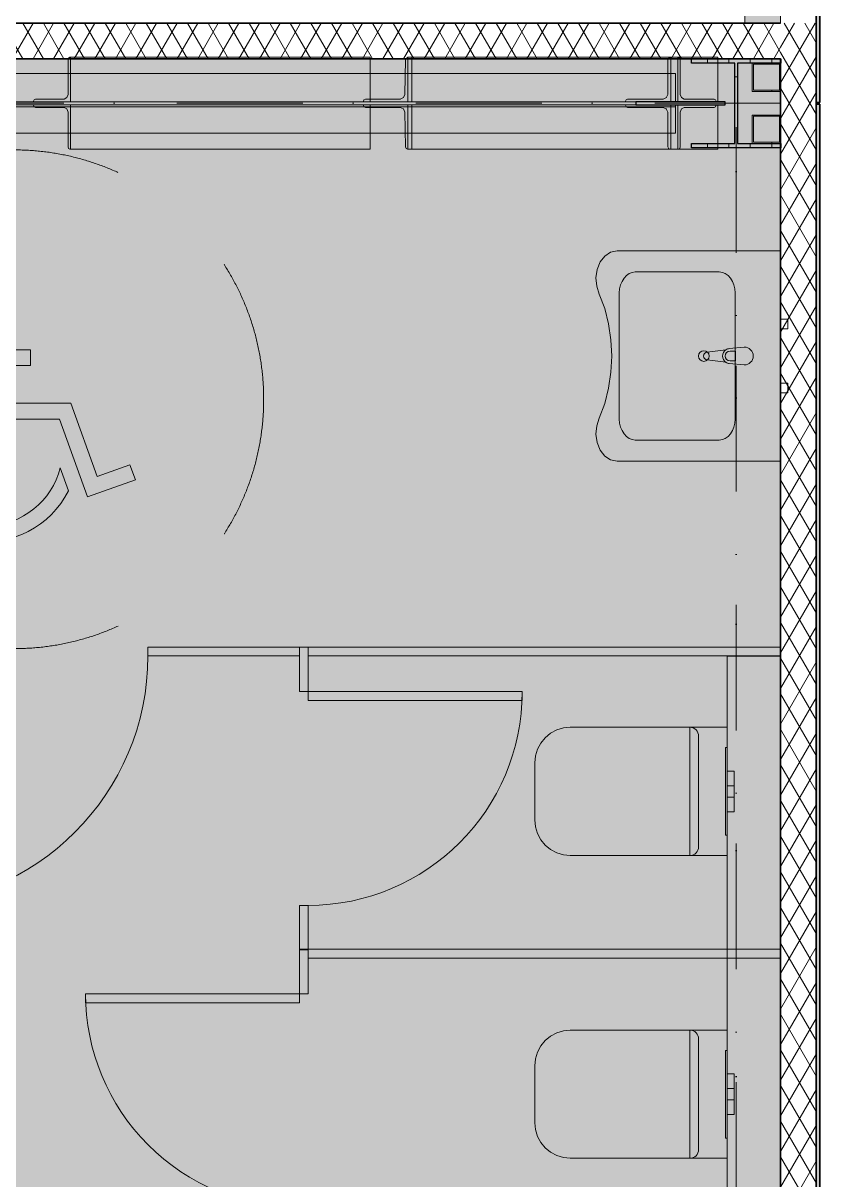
# Model space of a CAD drawing. Header units: millimetres. Extents: x -10605 to 104127, y -15987 to 52426.
# Drawn here: x 96000 to 98235, y 24978 to 28225 of the extents above; entities that cross this region are included whole.
import ezdxf
from ezdxf.enums import TextEntityAlignment as Align

# ---------------------------------------------------------------- set-up
doc = ezdxf.new("R2010")
doc.units = ezdxf.units.MM
doc.header["$MEASUREMENT"] = 0
for name, pattern in [('Dot & Dashed', [670.277762, 352.777767, -176.388884, 0, -141.111112]), ('strich_line', [800, 400, -400]), ('Крупный пунктир', [634.99999, 0, -634.99999])]:
    doc.linetypes.add(name, pattern=pattern)
for name, color, linetype, lineweight in [('0_Ном._пера__100', 7, 'Continuous', 9), ('Металлический каркас здания_Ном._пера__98', 7, 'Continuous', 25), ('Металлический каркас здания_Ном._пера__99', 7, 'Continuous', 15), ('Оси_Ном._пера__200', 7, 'Continuous', 0), ('Паспорта Зон Archicad_Ном._пера__100', 7, 'Continuous', 9), ('Сантехника_Ном._пера__100', 7, 'Continuous', 9), ('Сантехника_Ном._пера__200', 7, 'Continuous', 0), ('Стены _Ном._пера__97', 7, 'Continuous', 35), ('Фасадные панели_Ном._пера__200', 7, 'Continuous', 0), ('Фасадные панели_Ном._пера__97', 7, 'Continuous', 35)]:
    doc.layers.add(name, color=color, linetype=linetype, lineweight=lineweight)
for name, color, linetype in [('Зоны', 7, 'Continuous'), ('Металлический каркас здания', 7, 'Continuous'), ('Морозильные камеры', 7, 'Continuous'), ('Оси', 7, 'Continuous'), ('Сантехника', 7, 'Continuous'), ('Стены', 7, 'Continuous'), ('Фасадные панели', 7, 'Continuous')]:
    doc.layers.add(name, color=color, linetype=linetype)
for name, color, linetype, lineweight, true_color in [('Зоны_Ном._пера__4', 7, 'Continuous', 20, 0xc2029d21), ('Металлический каркас здания_Ном._пера__51', 7, 'Continuous', 20, 0xc2002000), ('Металлический каркас здания_Ном._пера__53', 7, 'Continuous', 0, 0xc2006200), ('Морозильные камеры_Ном._пера__6', 7, 'Continuous', 13, 0xc23fa3ff)]:
    doc.layers.add(name, color=color, linetype=linetype, lineweight=lineweight, true_color=true_color)
doc.styles.add('РЎР“Р•РќР•Р\xa0РР\xa0_РЎРўРР›Р¬_1', font='arial.ttf')
pattern_1 = [(90, (0, 0), (-60, 0), [])]
pattern_2 = [(60, (0, 0), (-43.30127, 25), []), (120, (0, 0), (43.30127, 25), [])]

# ---------------------------------------------------------------- blocks, each defined once
blk = doc.blocks.new('Колонна SHS ГК 27')
at = {"layer": 'Металлический каркас здания_Ном._пера__99', "linetype": 'Continuous', "lineweight": 0, "true_color": 0xffffff}
h = blk.add_hatch(dxfattribs=at)
h.set_pattern_fill('Barabбs_tйglakц_бllу', style=0, pattern_type=2)
h.set_pattern_definition(pattern_1)
h.paths.add_polyline_path([(-40, -40), (40, -40), (40, 40), (-40, 40)])
h.paths.add_polyline_path([(-36.4, -36.4), (-36.4, 36.4), (36.4, 36.4), (36.4, -36.4)], flags=0)
at = {"layer": 'Металлический каркас здания_Ном._пера__99', "color": 7, "linetype": 'Continuous', "lineweight": 15}
for p, q in [((40, 40), (-40, 40)), ((-40, 40), (-40, -40)), ((-36.4, -36.4), (-36.4, 36.4)), ((-36.4, 36.4), (36.4, 36.4)), ((36.4, 36.4), (36.4, -36.4)), ((40, -40), (40, 40)), ((-40, -40), (40, -40)), ((36.4, -36.4), (-36.4, -36.4))]:
    blk.add_line(p, q, dxfattribs=at)
blk = doc.blocks.new('СУ М_99_31', base_point=(95547.5, 21904))
at = {"layer": 'Зоны_Ном._пера__4', "linetype": 'Continuous', "lineweight": 0, "true_color": 0x002708}
blk.add_hatch(color=98, dxfattribs=at).paths.add_polyline_path([(98125, 22225), (98125, 23825), (96695, 23825), (96695, 23925), (98125, 23925), (98125, 28125), (93875, 28125), (93875, 23925), (95495, 23925), (95495, 23825), (93875, 23825), (93875, 22225)])
at = {"layer": 'Паспорта Зон Archicad_Ном._пера__100', "color": 7, "lineweight": 9, "style": 'РЎР“Р•РќР•Р\xa0РР\xa0_РЎРўРР›Р¬_1'}
for tag, p in [('ROOM_NUMBER', (95588.7, 23275.6)), ('ROOM_AREA', (97178.1, 22510.3))]:
    blk.add_attdef(tag, text='', height=300, dxfattribs=at).set_placement(p, align=Align.MIDDLE_CENTER)
blk = doc.blocks.new('Перекрытие_61', base_point=(97719.2, 27996))
at = {"layer": 'Металлический каркас здания_Ном._пера__98', "color": 7, "linetype": 'Continuous', "lineweight": 25, "flags": 128}
blk.add_lwpolyline([(97719.2, 27996), (97969.2, 27996), (97969.2, 28004), (97719.2, 28004)], close=True, dxfattribs=at)
blk = doc.blocks.new('Перекрытие_73', base_point=(98125, 23925))
at = {"linetype": 'Continuous', "lineweight": 0, "true_color": 0xffffff}
blk.add_hatch(color=7, dxfattribs=at).paths.add_polyline_path([(98125, 23925), (98125, 26448.4), (97975, 26448.4), (97975, 23925)])
at = {"layer": '0_Ном._пера__100', "color": 7, "linetype": 'Continuous', "lineweight": 9, "flags": 128}
blk.add_lwpolyline([(98125, 23925), (97975, 23925), (97975, 26448.4), (98125, 26448.4)], close=True, dxfattribs=at)
blk = doc.blocks.new('Стена_109', base_point=(98125, 28125))
at = {"layer": 'Стены', "linetype": 'Continuous', "lineweight": 0, "true_color": 0x000000}
h = blk.add_hatch(dxfattribs=at)
h.set_pattern_fill('Batt_Insulation__3_', color=18, style=0, pattern_type=2)
h.set_pattern_definition(pattern_2)
h.paths.add_polyline_path([(92860.4, 28125), (98125, 28125), (98125, 28225), (92860.4, 28225)])
at = {"layer": 'Стены _Ном._пера__97', "color": 7, "linetype": 'Continuous', "lineweight": 35, "flags": 128}
for points in [[(98125, 28225), (92860.4, 28225)], [(93875, 28125), (98125, 28125)]]:
    blk.add_lwpolyline(points, dxfattribs=at)
blk = doc.blocks.new('Стена_118', base_point=(98125, 28225))
at = {"layer": 'Морозильные камеры', "linetype": 'Continuous', "lineweight": 0, "true_color": 0x000000}
h = blk.add_hatch(dxfattribs=at)
h.set_pattern_fill('Styrofoam_SM_Insulation__3_', color=18, style=0, pattern_type=2)
h.set_pattern_definition([(90, (0, 0), (-51.961524, 0), [30, -60]), (90, (-25.98, 45), (-51.961524, 0), [30, -60]), (150, (-1e-14, 30), (25.980762, 45), [30, -60]), (150, (-51.96, 30), (25.980762, 45), [30, -60]), (210, (0, 0), (-25.980762, 45), [30, -60]), (210, (-51.96, -2e-14), (-25.980762, 45), [30, -60])])
h.paths.add_polyline_path([(98125, 28225), (98125, 33825.1), (98025, 33825.1), (98025, 28225)])
at = {"layer": 'Морозильные камеры_Ном._пера__6', "color": 161, "linetype": 'Continuous', "lineweight": 13, "true_color": 0x3fa3ff, "flags": 128}
for points in [[(98025, 33825.1), (98025, 28225)], [(98125, 28225), (98125, 33825.1)], [(98025, 28225), (98125, 28225)]]:
    blk.add_lwpolyline(points, dxfattribs=at)
blk = doc.blocks.new('Стена_301', base_point=(98225, 33997.5))
at = {"layer": 'Фасадные панели_Ном._пера__200', "color": 7, "linetype": 'Continuous', "lineweight": 0, "flags": 128}
for points in [[(98225, 33997.5), (98225, 28002.5)], [(98235, 28002.5), (98235, 33997.5)], [(98225, 28002.5), (98235, 28002.5)]]:
    blk.add_lwpolyline(points, dxfattribs=at)
blk = doc.blocks.new('Стена_302', base_point=(98225, 33997.5))
at = {"layer": 'Фасадные панели', "linetype": 'Continuous', "lineweight": 0, "true_color": 0xffffff}
blk.add_hatch(color=7, dxfattribs=at).paths.add_polyline_path([(98225, 33997.5), (98225, 28002.5), (98235, 28002.5), (98235, 33997.5)])
at = {"layer": 'Фасадные панели_Ном._пера__97', "color": 7, "linetype": 'Continuous', "lineweight": 35, "flags": 128}
for points in [[(98225, 33997.5), (98225, 28002.5)], [(98235, 28002.5), (98235, 33997.5)], [(98225, 28002.5), (98235, 28002.5)]]:
    blk.add_lwpolyline(points, dxfattribs=at)
blk = doc.blocks.new('Стена_303', base_point=(98225, 22002.5))
at = {"layer": 'Фасадные панели_Ном._пера__200', "color": 7, "linetype": 'Continuous', "lineweight": 0, "flags": 128}
for points in [[(98235, 27997.5), (98225, 27997.5)], [(98225, 27997.5), (98225, 22002.5)], [(98235, 22002.5), (98235, 27997.5)]]:
    blk.add_lwpolyline(points, dxfattribs=at)
blk = doc.blocks.new('Стена_304', base_point=(98225, 22002.5))
at = {"layer": 'Фасадные панели', "linetype": 'Continuous', "lineweight": 0, "true_color": 0xffffff}
blk.add_hatch(color=7, dxfattribs=at).paths.add_polyline_path([(98235, 22002.5), (98235, 27997.5), (98225, 27997.5), (98225, 22002.5)])
at = {"layer": 'Фасадные панели_Ном._пера__97', "color": 7, "linetype": 'Continuous', "lineweight": 35, "flags": 128}
for points in [[(98235, 27997.5), (98225, 27997.5)], [(98225, 27997.5), (98225, 22002.5)], [(98235, 22002.5), (98235, 27997.5)]]:
    blk.add_lwpolyline(points, dxfattribs=at)
blk = doc.blocks.new('Колонна Универсальная 27')
at = {"layer": 'Металлический каркас здания_Ном._пера__98', "linetype": 'Continuous', "lineweight": 0, "true_color": 0xffffff}
h = blk.add_hatch(dxfattribs=at)
h.set_pattern_fill('Barabбs_tйglakц_бllу', style=0, pattern_type=2)
h.set_pattern_definition(pattern_1)
h.paths.add_polyline_path([(-125, -125), (125, -125), (125, -113), (4, -113), (4, 113), (125, 113), (125, 125), (-125, 125), (-125, 113), (-4, 113), (-4, -113), (-125, -113)])
at = {"layer": 'Металлический каркас здания_Ном._пера__98', "color": 7, "linetype": 'Continuous', "lineweight": 25}
for p, q in [((125, 125), (-125, 125)), ((-125, 125), (-125, 113)), ((-125, 113), (-4, 113)), ((-4, 113), (-4, -113)), ((4, -113), (4, 113)), ((4, 113), (125, 113)), ((125, 113), (125, 125)), ((-4, -113), (-125, -113)), ((-125, -113), (-125, -125)), ((-125, -125), (125, -125)), ((125, -113), (4, -113)), ((125, -125), (125, -113))]:
    blk.add_line(p, q, dxfattribs=at)
blk = doc.blocks.new('Стандартный Маркер Сетки_3')
at = {"layer": 'Оси_Ном._пера__200', "color": 7, "linetype": 'Dot & Dashed', "lineweight": 0}
for q in [(107930.4, 0), (0, 0)]:
    blk.add_line((0, 0), q, dxfattribs=at)
at = {"layer": 'Оси_Ном._пера__200', "color": 7, "lineweight": 0, "style": 'РЎР“Р•РќР•Р\xa0РР\xa0_РЎРўРР›Р¬_1'}
blk.add_attdef('AC_MarkerText_1', text='', height=300, dxfattribs=at).set_placement((108330.4, 150), align=Align.TOP_CENTER)
blk = doc.blocks.new('Двутавp К 26020-83 27_4')
at = {"layer": 'Металлический каркас здания_Ном._пера__98', "color": 7, "linetype": 'Крупный пунктир', "lineweight": 25}
blk.add_line((0, 0), (39750, 0), dxfattribs=at)
blk = doc.blocks.new('Знак Инвалид 27')
at = {"layer": 'Сантехника_Ном._пера__200', "color": 7, "linetype": 'strich_line', "lineweight": 0, "flags": 128}
blk.add_lwpolyline([(1400, 700, 1), (0, 700, 1)], format="xyb", close=True, dxfattribs=at)
at = {"layer": 'Сантехника_Ном._пера__200', "color": 7, "linetype": 'Continuous', "lineweight": 0, "flags": 128}
for points in [[(525.3, 1025.7), (555.9, 644.4), (827.6, 644.4), (905.7, 426.2), (1040, 474.3), (1025, 516.1), (932.6, 483), (858.9, 688.9), (596.9, 688.9), (588.5, 794.5), (746.3, 794.5), (746.3, 838.9), (584.9, 838.9), (576.1, 949.4, 3.065684)], [(852.4, 443.3), (829.3, 508, -1.473184), (503.5, 741.5), (499.6, 790.5, 1.373115)]]:
    blk.add_lwpolyline(points, format="xyb", close=True, dxfattribs=at)
blk = doc.blocks.new('Умывальник 27')
at = {"layer": 'Сантехника_Ном._пера__100', "color": 7, "linetype": 'Continuous', "lineweight": 9}
for p, q in [((-188.4, -128.5), (-199.4, -131.2)), ((-177, -127.5), (-188.4, -128.5)), ((177, -127.5), (-177, -127.5)), ((-13.6, -141.8), (-13.6, -126.9)), ((-13.6, -126.9), (13.6, -126.9)), ((13.6, -126.9), (13.6, -141.8)), ((188.4, -128.5), (177, -127.5)), ((199.4, -131.2), (188.4, -128.5)), ((-231.2, -155.2), (-234.7, -163.5)), ((-225.7, -147.6), (-231.2, -155.2)), ((-218.3, -140.8), (-225.7, -147.6)), ((-209.5, -135.3), (-218.3, -140.8)), ((-199.4, -131.2), (-209.5, -135.3)), ((209.5, -135.3), (199.4, -131.2)), ((218.3, -140.8), (209.5, -135.3)), ((225.7, -147.6), (218.3, -140.8)), ((231.2, -155.2), (225.7, -147.6)), ((234.7, -163.5), (231.2, -155.2)), ((-234.7, -163.5), (-236, -172.1)), ((-236, -172.1), (-236, -408)), ((236, -172.1), (234.7, -163.5)), ((236, -408), (236, -172.1)), ((-236, -408), (-234.7, -416.6)), ((-234.7, -416.6), (-231.2, -424.9)), ((231.2, -424.9), (234.7, -416.6)), ((234.7, -416.6), (236, -408)), ((-231.2, -424.9), (-225.7, -432.6)), ((-225.7, -432.6), (-218.3, -439.3)), ((-218.3, -439.3), (-209.5, -444.8)), ((-209.5, -444.8), (-199.4, -449)), ((-199.4, -449), (-188.4, -451.6)), ((-188.4, -451.6), (-177, -452.6)), ((-177, -452.6), (177, -452.6)), ((177, -452.6), (188.4, -451.6)), ((188.4, -451.6), (199.4, -449)), ((199.4, -449), (209.5, -444.8)), ((209.5, -444.8), (218.3, -439.3)), ((218.3, -439.3), (225.7, -432.6)), ((225.7, -432.6), (231.2, -424.9))]:
    blk.add_line(p, q, dxfattribs=at)
at = {"layer": 'Сантехника_Ном._пера__100', "color": 7, "linetype": 'Continuous', "lineweight": 9, "flags": 128}
for points in [[(174, -508.7), (195.8, -516.1), (219.6, -518.2), (243.1, -514.8), (264.1, -506.1), (280.7, -493.1), (291.3, -476.9), (295, -459), (295, 0), (-295, 0), (-295, -459), (-291.3, -476.9), (-280.7, -493.1), (-264.1, -506.1), (-243.1, -514.8), (-219.6, -518.2), (-195.8, -516.1), (-174, -508.7), (-133.1, -493.6), (-90, -482.7), (-45.4, -476.1), (0, -473.9), (45.4, -476.1), (90, -482.7), (133.1, -493.6)], [(-103.5, 0), (-76.5, 0), (-76.5, 20), (-103.5, 20)], [(76.5, 0), (103.5, 0), (103.5, 20), (76.5, 20)]]:
    blk.add_lwpolyline(points, close=True, dxfattribs=at)
blk.add_lwpolyline([(-25, -102), (-21, -144, 0.12102), (-17.7, -153.5), (-11.1, -206.4, 0.882566), (11.1, -206.4), (17.7, -153.5, 0.12102), (21, -144), (25, -102, 1)], format="xyb", close=True, dxfattribs=at)
at = {"layer": 'Сантехника_Ном._пера__100', "color": 7, "linetype": 'Continuous', "lineweight": 9}
blk.add_circle((0, -215.6), 15, dxfattribs=at)
for centre, radius, start, end in [((0, -142.1), 21.1, 212.771, 327.229), ((0, -141.8), 13.6, 180, 0)]:
    blk.add_arc(centre, radius, start, end, dxfattribs=at)
blk = doc.blocks.new('Кабинка Сантехническая 27_2')
at = {"layer": 'Сантехника_Ном._пера__100', "color": 7, "linetype": 'Continuous', "lineweight": 9, "flags": 128}
for points in [[(425, 0), (425, 25), (0, 25), (0, 0)], [(425, 0), (425, -700), (450, -700), (450, 0)], [(1549.9, 0), (1549.9, 25), (1125, 25), (1125, 0)]]:
    blk.add_lwpolyline(points, close=True, dxfattribs=at)
at = {"layer": 'Сантехника_Ном._пера__100', "color": 7, "linetype": 'Continuous', "lineweight": 9}
blk.add_arc((425, 0), 700, 270, 0, dxfattribs=at)
blk = doc.blocks.new('Кабинка Сантехническая 27')
at = {"layer": 'Сантехника_Ном._пера__100', "color": 7, "linetype": 'Continuous', "lineweight": 9}
for p, q in [((850, 25), (725, 25)), ((725, 25), (725, 0)), ((725, 0), (850, 0)), ((975, 25), (850, 25)), ((850, 0), (975, 0)), ((975, 0), (975, 25))]:
    blk.add_line(p, q, dxfattribs=at)
at = {"layer": 'Сантехника_Ном._пера__100', "color": 7, "linetype": 'Continuous', "lineweight": 9, "flags": 128}
for points in [[(25, 1350), (0, 1350), (0, 25), (25, 25)], [(862.5, 1350), (837.5, 1350), (837.5, 25), (862.5, 25)], [(125, 0), (125, 25), (0, 25), (0, 0)], [(125, 0), (125, -600), (150, -600), (150, 0)], [(975, 0), (975, -600), (1000, -600), (1000, 0)], [(1700, 0), (1700, 25), (1575, 25), (1575, 0)]]:
    blk.add_lwpolyline(points, close=True, dxfattribs=at)
at = {"layer": 'Сантехника_Ном._пера__100', "color": 7, "linetype": 'Continuous', "lineweight": 9}
for centre in [(125, 0), (975, 0)]:
    blk.add_arc(centre, 600, 270, 0, dxfattribs=at)
blk = doc.blocks.new('Кабинка Сантехническая 27_3')
at = {"layer": 'Сантехника_Ном._пера__100', "color": 7, "linetype": 'Continuous', "lineweight": 9, "flags": 128}
for points in [[(25, 1350.1), (0, 1350.1), (0, 25), (25, 25)], [(150, 25), (150, 625), (125, 625), (125, 25)], [(125, 0), (125, 25), (0, 25), (0, 0)], [(850, 0), (850, 25), (725, 25), (725, 0)]]:
    blk.add_lwpolyline(points, close=True, dxfattribs=at)
at = {"layer": 'Сантехника_Ном._пера__100', "color": 7, "linetype": 'Continuous', "lineweight": 9}
blk.add_arc((125, 25), 600, 0, 90, dxfattribs=at)
blk = doc.blocks.new('Морф_323')
at = {"layer": 'Металлический каркас здания_Ном._пера__99', "color": 7, "linetype": 'Continuous', "lineweight": 15, "flags": 128}
for points in [[(97830.2, 27996), (94170.3, 27996)], [(94170.3, 27996), (94170.3, 27995.6), (94170.3, 27991.6)], [(94170.3, 27990), (94170.3, 27995.6)], [(94170.3, 27991.6), (94170.3, 27990)], [(94170.3, 27991.5), (94170.3, 27979.1), (94170.3, 27921.5), (94170.3, 27917.6)], [(97830.2, 27996), (97830.2, 27995.5), (97830.2, 27991.6)], [(97830.2, 27991.6), (97830.2, 27990)], [(94170.3, 27990), (94170.3, 27986.8)], [(97830.2, 27990), (94170.3, 27990)], [(94170.3, 27986.8), (94170.3, 27979.1), (94170.3, 27918)], [(97830.2, 27990), (97830.2, 27986.8)], [(97830.2, 27986.8), (97830.2, 27979), (97830.2, 27921.5), (97830.2, 27917.6)], [(94170.3, 27917.6), (94170.3, 27916.1), (94170.3, 27916)], [(94170.3, 27916), (97830.2, 27916)], [(97830.2, 27917.6), (97830.2, 27916)]]:
    blk.add_lwpolyline(points, dxfattribs=at)
blk = doc.blocks.new('Морф_324')
at = {"layer": 'Металлический каркас здания_Ном._пера__99', "color": 7, "linetype": 'Continuous', "lineweight": 15, "flags": 128}
for points in [[(96029.1, 27996), (96132.6, 27996)], [(96030.7, 27989.9), (96029.1, 27994.5), (96029.1, 27996)], [(96132.6, 27996), (96973.2, 27996)], [(96132.6, 27996), (96132.6, 27871)], [(96973.2, 27996), (96973.2, 27871)], [(96122.8, 27984.2), (96115.2, 27988), (96034.5, 27988), (96030.7, 27989.9)], [(96127.6, 27872.9), (96126, 27877.5), (96126, 27975), (96122.8, 27984.2)], [(96132.6, 27871), (96131.4, 27871), (96127.6, 27872.9)], [(96132.6, 27871), (96973.2, 27871)]]:
    blk.add_lwpolyline(points, dxfattribs=at)
blk = doc.blocks.new('Морф_325')
at = {"layer": 'Металлический каркас здания_Ном._пера__99', "color": 7, "linetype": 'Continuous', "lineweight": 15, "flags": 128}
for points in [[(97836.7, 27996), (97090.2, 27996)], [(97090.2, 27996), (97090.2, 27871)], [(97943.9, 27996), (97836.7, 27996)], [(97836.7, 27996), (97836.7, 27871)], [(97942.3, 27989.9), (97943.9, 27994.5), (97943.9, 27996)], [(97841.9, 27872.9), (97843.6, 27877.5), (97843.6, 27975), (97846.8, 27984.2)], [(97846.8, 27984.2), (97854.7, 27988), (97938.3, 27988), (97942.3, 27989.9)], [(97836.7, 27871), (97090.2, 27871)], [(97836.7, 27871), (97838, 27871), (97841.9, 27872.9)]]:
    blk.add_lwpolyline(points, dxfattribs=at)
blk = doc.blocks.new('Морф_326')
at = {"layer": 'Металлический каркас здания_Ном._пера__53', "linetype": 'Continuous', "lineweight": 0, "true_color": 0x006200}
blk.add_hatch(color=98, dxfattribs=at).paths.add_polyline_path([(97816.6, 27996), (97689.8, 27996), (97689.8, 27994.7), (97689.7, 27994.5), (97691.4, 27990.6), (97691.4, 27989.9), (97695.4, 27988.3), (97696.1, 27988), (97711.7, 27988), (97795.2, 27988), (97803.1, 27984.8), (97804.6, 27984.2), (97805.2, 27982.8), (97808.5, 27975), (97808.8, 27960.2), (97808.8, 27877.5), (97810.4, 27873.6), (97810.7, 27872.9), (97814.6, 27871.3), (97815.1, 27871), (97815.3, 27871), (97816.6, 27871)])
at = {"layer": 'Металлический каркас здания_Ном._пера__51', "color": 98, "linetype": 'Continuous', "lineweight": 20, "true_color": 0x002000}
for q in [(97689.8, 27996), (97816.6, 27871)]:
    blk.add_line((97816.6, 27996), q, dxfattribs=at)
at = {"layer": 'Металлический каркас здания_Ном._пера__51', "color": 98, "linetype": 'Continuous', "lineweight": 20, "true_color": 0x002000, "flags": 128}
for points in [[(97689.8, 27996), (97689.8, 27994.7), (97689.7, 27994.5)], [(97689.7, 27994.5), (97691.4, 27990.6), (97691.4, 27989.9)], [(97691.4, 27989.9), (97695.4, 27988.3), (97696.1, 27988), (97711.7, 27988), (97795.2, 27988), (97803.1, 27984.8), (97804.6, 27984.2)], [(97804.6, 27984.2), (97805.2, 27982.8), (97808.5, 27975), (97808.8, 27960.2), (97808.8, 27877.5), (97810.4, 27873.6), (97810.7, 27872.9)], [(97810.7, 27872.9), (97814.6, 27871.3), (97815.1, 27871), (97815.3, 27871), (97816.6, 27871)]]:
    blk.add_lwpolyline(points, dxfattribs=at)
at = {"layer": 'Металлический каркас здания_Ном._пера__99', "color": 7, "linetype": 'Continuous', "lineweight": 15, "flags": 128}
for points in [[(96955.6, 27989.9), (96955.2, 27994.6), (96955.6, 27996)], [(96955.6, 27996), (97078.8, 27996)], [(97078.8, 27996), (97816.6, 27996)], [(97078.8, 27996), (97078.8, 27871)], [(97816.6, 27996), (97948.8, 27996)], [(97948.8, 27996), (97948.8, 27871)], [(97067.2, 27984.2), (97058, 27988.1), (96960.2, 27988), (96955.6, 27989.9)], [(96960.2, 27988), (97058.2, 27988)], [(97074.9, 27872.9), (97072.9, 27877.5), (97071.1, 27975.1), (97067.2, 27984.2)], [(97696.1, 27988), (97795.3, 27988)], [(97078.8, 27871), (97077.8, 27871.1), (97074.9, 27872.9)], [(97078.8, 27871), (97816.6, 27871)], [(97816.6, 27871), (97948.8, 27871)]]:
    blk.add_lwpolyline(points, dxfattribs=at)
blk = doc.blocks.new('Морф_327')
at = {"layer": 'Металлический каркас здания_Ном._пера__99', "color": 7, "linetype": 'Continuous', "lineweight": 15, "flags": 128}
for points in [[(96127.6, 28127.1), (96126, 28122.5), (96126, 28025), (96122.8, 28015.8)], [(96132.6, 28129), (96131.4, 28129), (96127.6, 28127.1)], [(96132.6, 28004), (96132.6, 28129)], [(96132.6, 28129), (96973.2, 28129)], [(96973.2, 28004), (96973.2, 28129)], [(96030.7, 28010.1), (96029.1, 28005.5), (96029.1, 28004)], [(96029.1, 28004), (96132.6, 28004)], [(96122.8, 28015.8), (96115.2, 28012), (96034.5, 28012), (96030.7, 28010.1)], [(96132.6, 28004), (96973.2, 28004)]]:
    blk.add_lwpolyline(points, dxfattribs=at)
blk = doc.blocks.new('Морф_328')
at = {"layer": 'Металлический каркас здания_Ном._пера__99', "color": 7, "linetype": 'Continuous', "lineweight": 15, "flags": 128}
for points in [[(97090.2, 28004), (97090.2, 28129)], [(97836.7, 28129), (97090.2, 28129)], [(97836.7, 28129), (97838, 28129), (97841.9, 28127.1)], [(97836.7, 28004), (97836.7, 28129)], [(97841.9, 28127.1), (97843.6, 28122.5), (97843.6, 28025), (97846.8, 28015.8)], [(97836.7, 28004), (97090.2, 28004)], [(97943.9, 28004), (97836.7, 28004)], [(97846.8, 28015.8), (97854.7, 28012), (97938.3, 28012), (97942.3, 28010.1)], [(97942.3, 28010.1), (97943.9, 28005.5), (97943.9, 28004)]]:
    blk.add_lwpolyline(points, dxfattribs=at)
blk = doc.blocks.new('Морф_329')
at = {"layer": 'Металлический каркас здания_Ном._пера__53', "linetype": 'Continuous', "lineweight": 0, "true_color": 0x006200}
blk.add_hatch(color=98, dxfattribs=at).paths.add_polyline_path([(97816.6, 28004), (97816.6, 28129), (97815.3, 28129), (97815.1, 28129), (97814.6, 28128.7), (97810.7, 28127.1), (97810.4, 28126.4), (97808.8, 28122.5), (97808.8, 28039.8), (97808.5, 28025), (97805.2, 28017.2), (97804.6, 28015.8), (97803.1, 28015.2), (97795.2, 28012), (97711.7, 28012), (97696.1, 28012), (97695.4, 28011.7), (97691.4, 28010.1), (97691.4, 28009.4), (97689.7, 28005.5), (97689.8, 28005.3), (97689.8, 28004)])
at = {"layer": 'Металлический каркас здания_Ном._пера__51', "color": 98, "linetype": 'Continuous', "lineweight": 20, "true_color": 0x002000}
for p, q in [((97816.6, 28129), (97816.6, 28004)), ((97816.6, 28004), (97689.8, 28004))]:
    blk.add_line(p, q, dxfattribs=at)
at = {"layer": 'Металлический каркас здания_Ном._пера__51', "color": 98, "linetype": 'Continuous', "lineweight": 20, "true_color": 0x002000, "flags": 128}
for points in [[(97810.7, 28127.1), (97810.4, 28126.4), (97808.8, 28122.5), (97808.8, 28039.8), (97808.5, 28025), (97805.2, 28017.2), (97804.6, 28015.8)], [(97816.6, 28129), (97815.3, 28129), (97815.1, 28129), (97814.6, 28128.7), (97810.7, 28127.1)], [(97691.4, 28010.1), (97691.4, 28009.4), (97689.7, 28005.5)], [(97689.7, 28005.5), (97689.8, 28005.3), (97689.8, 28004)], [(97804.6, 28015.8), (97803.1, 28015.2), (97795.2, 28012), (97711.7, 28012), (97696.1, 28012), (97695.4, 28011.7), (97691.4, 28010.1)]]:
    blk.add_lwpolyline(points, dxfattribs=at)
at = {"layer": 'Металлический каркас здания_Ном._пера__99', "color": 7, "linetype": 'Continuous', "lineweight": 15, "flags": 128}
for points in [[(97074.9, 28127.1), (97072.9, 28122.5), (97071.1, 28024.9), (97067.2, 28015.8)], [(97078.8, 28129), (97077.8, 28128.9), (97074.9, 28127.1)], [(97078.8, 28004), (97078.8, 28129)], [(97078.8, 28129), (97816.6, 28129)], [(97816.6, 28129), (97948.8, 28129)], [(97948.8, 28004), (97948.8, 28129)], [(96955.6, 28010.1), (96955.2, 28005.4), (96955.6, 28004)], [(97067.2, 28015.8), (97058, 28011.9), (96960.2, 28012), (96955.6, 28010.1)], [(96955.6, 28004), (97078.8, 28004)], [(96960.2, 28012), (97058.2, 28012)], [(97078.8, 28004), (97816.6, 28004)], [(97696.1, 28012), (97795.3, 28012)], [(97816.6, 28004), (97948.8, 28004)]]:
    blk.add_lwpolyline(points, dxfattribs=at)
blk = doc.blocks.new('Морф_336')
at = {"layer": 'Металлический каркас здания_Ном._пера__99', "color": 7, "linetype": 'Continuous', "lineweight": 15, "flags": 128}
for points in [[(94170.3, 28084), (97830.2, 28084)], [(94170.3, 28084), (94170.3, 28004)], [(97830.2, 28083.9), (97830.2, 28084)], [(97830.2, 28004), (97830.3, 28020.9), (97830.2, 28084)], [(97830.2, 28084), (97830.2, 28004)], [(97830.2, 28082), (97830.2, 28083.9)], [(94170.3, 28004), (97830.2, 28004)], [(97830.2, 28008.5), (97830.3, 28004.4)], [(97830.2, 28004), (97830.3, 28004.4)]]:
    blk.add_lwpolyline(points, dxfattribs=at)
blk = doc.blocks.new('Унитаз 27')
at = {"layer": 'Сантехника_Ном._пера__100', "color": 7, "linetype": 'Continuous', "lineweight": 9}
for p, q in [((-57, 20), (-40.3, 20)), ((-57, 0), (-57, 20)), ((-40.3, 20), (-16, 20)), ((-16, 20), (-11.3, 20)), ((-16, 0), (-16, 20)), ((-11.3, 20), (0, 20)), ((0, 20), (11.3, 20)), ((0, 0), (11.3, 0)), ((11.3, 20), (16, 20)), ((11.3, 0), (16, 0)), ((16, 0), (16, 20)), ((16, 20), (40.3, 20)), ((16, 0), (40.3, 0)), ((40.3, 20), (57, 20)), ((40.3, 0), (57, 0)), ((57, 0), (57, 20)), ((-57, 0), (-40.3, 0)), ((-40.3, 0), (-16, 0)), ((-16, 0), (-11.3, 0)), ((-11.3, 0), (0, 0)), ((0, -80), (-155, -80)), ((155, -80), (0, -80)), ((-180, -105), (180, -105))]:
    blk.add_line(p, q, dxfattribs=at)
at = {"layer": 'Сантехника_Ном._пера__100', "color": 7, "linetype": 'Continuous', "lineweight": 9, "flags": 128}
for points in [[(80, -540), (99.5, -538.1), (118.3, -532.4), (135.6, -523.1), (150.7, -510.7), (163.1, -495.6), (172.4, -478.3), (178.1, -459.5), (180, -440), (180, 0), (-180, 0), (-180, -440), (-178.1, -459.5), (-172.4, -478.3), (-163.1, -495.6), (-150.7, -510.7), (-135.6, -523.1), (-118.3, -532.4), (-99.5, -538.1), (-80, -540)], [(123, 0), (-123, 0), (-123, -5), (123, -5)]]:
    blk.add_lwpolyline(points, close=True, dxfattribs=at)
at = {"layer": 'Сантехника_Ном._пера__100', "color": 7, "linetype": 'Continuous', "lineweight": 9}
for centre, start, end in [((-155, -105), 90, 180), ((155, -105), 0, 90)]:
    blk.add_arc(centre, 25, start, end, dxfattribs=at)
blk = doc.blocks.new('Стена_414', base_point=(98125, 40125))
at = {"layer": 'Стены', "linetype": 'Continuous', "lineweight": 0, "true_color": 0x000000}
h = blk.add_hatch(dxfattribs=at)
h.set_pattern_fill('Batt_Insulation__3_', color=18, style=0, pattern_type=2)
h.set_pattern_definition(pattern_2)
h.paths.add_polyline_path([(98125, 28225), (98125, 21150), (98225, 21150), (98225, 28225)])
at = {"layer": 'Стены _Ном._пера__97', "color": 7, "linetype": 'Continuous', "lineweight": 35, "flags": 128}
for points in [[(98225, 21150), (98225, 40225)], [(98125, 28125), (98125, 23925)]]:
    blk.add_lwpolyline(points, dxfattribs=at)
blk = doc.blocks.new('Стандартный Маркер Сетки_4')
at = {"layer": 'Оси_Ном._пера__200', "color": 7, "linetype": 'Dot & Dashed', "lineweight": 0}
blk.add_line((0, 0), (55187, 0), dxfattribs=at)
at = {"layer": 'Оси_Ном._пера__200', "color": 7, "lineweight": 0, "style": 'РЎР“Р•РќР•Р\xa0РР\xa0_РЎРўРР›Р¬_1'}
blk.add_attdef('AC_MarkerText_1', text='', height=300, rotation=90, dxfattribs=at).set_placement((55368.5, -68.6), align=Align.TOP_CENTER)

msp = doc.modelspace()

# ---------------------------------------------------------------- linework, layer by layer
at = {"layer": 'Зоны_Ном._пера__4', "color": 104, "linetype": 'Continuous', "lineweight": 20, "true_color": 0x029d21, "flags": 128}
msp.add_lwpolyline([(98125.00021, 22225.00005), (98125.00021, 23825.00012), (96695.00011, 23825.00012), (96695.00011, 23925.00012), (98125.00021, 23925.00012), (98125.00021, 28125.00005), (93875, 28125.00005), (93875, 23925.00012), (95495.00011, 23925.00012), (95495.00011, 23825.00012), (93875, 23825.00012), (93875, 22225.00005)], close=True, dxfattribs=at)

# ---------------------------------------------------------------- block references
at = {"color": 7, "linetype": 'Continuous', "lineweight": 9}
msp.add_blockref('Перекрытие_73', (98125.0005, 23925.00005), dxfattribs=at)
at = {"layer": 'Зоны', "color": 7, "linetype": 'Continuous', "lineweight": 9}
msp.add_blockref('СУ М_99_31', (95547.4908, 21903.96332), dxfattribs=at)
at = {"layer": 'Металлический каркас здания', "color": 7, "linetype": 'Continuous', "lineweight": 9, "zscale": 1000, "rotation": 270}
msp.add_blockref('Двутавp К 26020-83 27_4', (98000.00007, 39875.00005), dxfattribs=at)
at = {"layer": 'Металлический каркас здания', "linetype": 'Continuous', "lineweight": 0}
for name in ['Морф_327', 'Морф_329', 'Морф_328', 'Морф_336', 'Морф_323', 'Морф_324', 'Морф_326', 'Морф_325']:
    msp.add_blockref(name, (0, 0), dxfattribs=at)
at = {"layer": 'Металлический каркас здания', "color": 7, "linetype": 'Continuous', "lineweight": 25}
msp.add_blockref('Перекрытие_61', (97719.2091, 27996.00005), dxfattribs=at)
at = {"layer": 'Металлический каркас здания_Ном._пера__98', "color": 7, "linetype": 'Continuous', "lineweight": 25, "xscale": -1, "zscale": 1000}
msp.add_blockref('Колонна Универсальная 27', (98000.33911, 28000.00005), dxfattribs=at)
at = {"layer": 'Металлический каркас здания_Ном._пера__99', "color": 7, "linetype": 'Continuous', "lineweight": 15, "xscale": -1, "zscale": 1000}
for p in [(98085.00021, 28073.00005), (98085.00021, 27927.00005)]:
    msp.add_blockref('Колонна SHS ГК 27', p, dxfattribs=at)
at = {"layer": 'Морозильные камеры', "color": 161, "lineweight": 13, "true_color": 0x3fa3ff}
msp.add_blockref('Стена_118', (98125, 28225.00005), dxfattribs=at)
at = {"layer": 'Оси', "color": 8, "linetype": 'Continuous', "lineweight": 0, "true_color": 0x747474, "zscale": 1000, "rotation": 270}
msp.add_blockref('Стандартный Маркер Сетки_4', (98000.00007, 40000.00005), dxfattribs=at)
at = {"layer": 'Оси', "color": 8, "linetype": 'Continuous', "lineweight": 0, "true_color": 0x747474, "xscale": -1, "zscale": 1000}
msp.add_blockref('Стандартный Маркер Сетки_3', (98125, 28000.00005), dxfattribs=at)
at = {"layer": 'Сантехника', "color": 7, "linetype": 'Continuous', "lineweight": 9, "zscale": 1000}
msp.add_blockref('Знак Инвалид 27', (95274.71728, 26469.1116), dxfattribs=at)
at = {"layer": 'Сантехника_Ном._пера__100', "color": 7, "linetype": 'Continuous', "lineweight": 9, "xscale": -1, "zscale": 1000, "rotation": 270}
msp.add_blockref('Умывальник 27', (98125.00021, 27290.51202), dxfattribs=at)
at = {"layer": 'Сантехника_Ном._пера__100', "color": 7, "linetype": 'Continuous', "lineweight": 9, "zscale": 1000}
msp.add_blockref('Кабинка Сантехническая 27_2', (95225.07236, 26448.42721), dxfattribs=at)
at = {"layer": 'Сантехника_Ном._пера__100', "color": 7, "linetype": 'Continuous', "lineweight": 9, "zscale": 1000, "rotation": 270}
for name, p in [('Кабинка Сантехническая 27_3', (96775.00021, 26473.42721)), ('Унитаз 27', (97975.00036, 26068.31563)), ('Кабинка Сантехническая 27', (96775.00021, 25625.00013)), ('Унитаз 27', (97975.00036, 25218.31559))]:
    msp.add_blockref(name, p, dxfattribs=at)
at = {"layer": 'Стены', "color": 7, "lineweight": 35}
for name, p in [('Стена_414', (98125.00021, 40125.00005)), ('Стена_109', (98125, 28125.00005))]:
    msp.add_blockref(name, p, dxfattribs=at)
at = {"layer": 'Фасадные панели', "color": 7, "lineweight": 35}
for name, p in [('Стена_301', (98225.00021, 33997.50019)), ('Стена_302', (98225.00021, 33997.50019)), ('Стена_303', (98225.00021, 22002.50019)), ('Стена_304', (98225.00021, 22002.50019))]:
    msp.add_blockref(name, p, dxfattribs=at)

doc.saveas('drawing.dxf')
